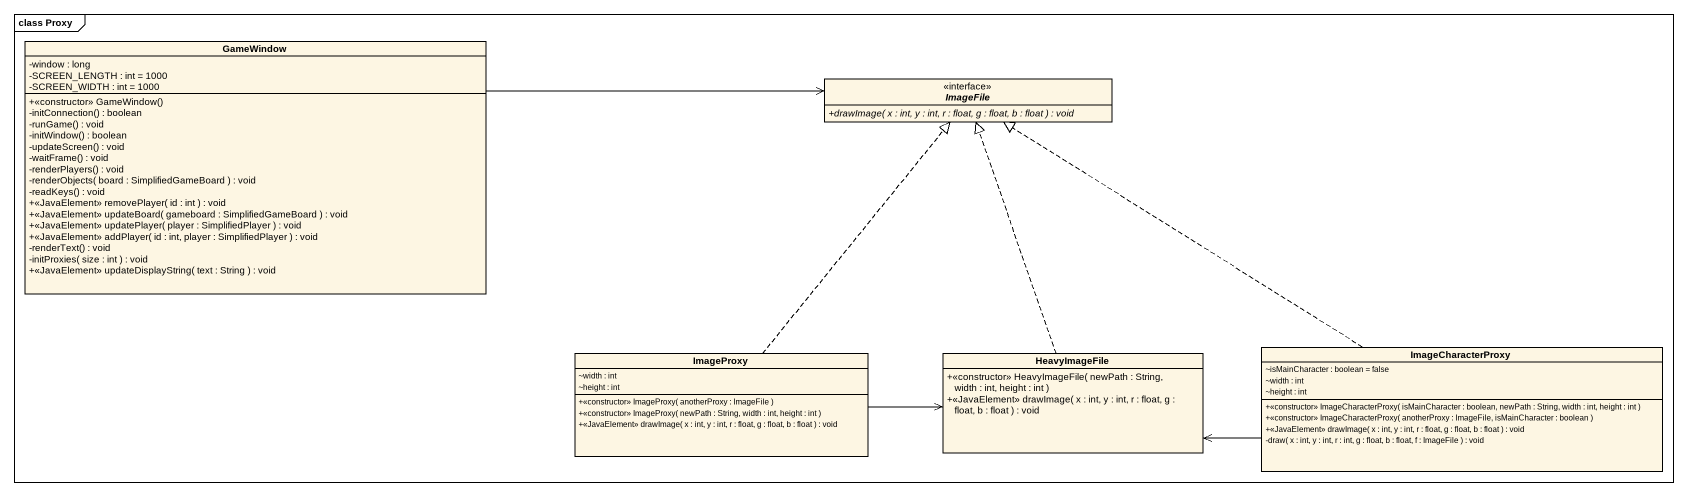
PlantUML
@startuml
mainframe class Proxy
hide circle
hide empty members
skinparam classAttributeIconSize 0
class GameWindow {
  -window : long
  -SCREEN_LENGTH : int = 1000
  -SCREEN_WIDTH : int = 1000
  +<<constructor>> GameWindow()
  -initConnection() : boolean
  -runGame() : void
  -initWindow() : boolean
  -updateScreen() : void
  -waitFrame() : void
  -renderPlayers() : void
  -renderObjects( board : SimplifiedGameBoard ) : void
  -readKeys() : void
  +<<JavaElement>> removePlayer( id : int ) : void
  +<<JavaElement>> updateBoard( gameboard : SimplifiedGameBoard ) : void
  +<<JavaElement>> updatePlayer( player : SimplifiedPlayer ) : void
  +<<JavaElement>> addPlayer( id : int, player : SimplifiedPlayer ) : void
  -renderText() : void
  -initProxies( size : int ) : void
  +<<JavaElement>> updateDisplayString( text : String ) : void
}
interface ImageFile {
  {abstract} +drawImage( x : int, y : int, r : float, g : float, b : float ) : void
}
class ImageProxy {
  ~width : int
  ~height : int
  +<<constructor>> ImageProxy( anotherProxy : ImageFile )
  +<<constructor>> ImageProxy( newPath : String, width : int, height : int )
  +<<JavaElement>> drawImage( x : int, y : int, r : float, g : float, b : float ) : void
}
class HeavyImageFile {
  +<<constructor>> HeavyImageFile( newPath : String, width : int, height : int )
  +<<JavaElement>> drawImage( x : int, y : int, r : float, g : float, b : float ) : void
}
class ImageCharacterProxy {
  ~isMainCharacter : boolean = false
  ~width : int
  ~height : int
  +<<constructor>> ImageCharacterProxy( isMainCharacter : boolean, newPath : String, width : int, height : int )
  +<<constructor>> ImageCharacterProxy( anotherProxy : ImageFile, isMainCharacter : boolean )
  +<<JavaElement>> drawImage( x : int, y : int, r : float, g : float, b : float ) : void
  -draw( x : int, y : int, r : int, g : float, b : float, f : ImageFile ) : void
}
GameWindow -right-> ImageFile
ImageProxy .up.|> ImageFile
ImageProxy -right-> HeavyImageFile
HeavyImageFile .up.|> ImageFile
ImageCharacterProxy .up.|> ImageFile
ImageCharacterProxy -left-> HeavyImageFile
@enduml
